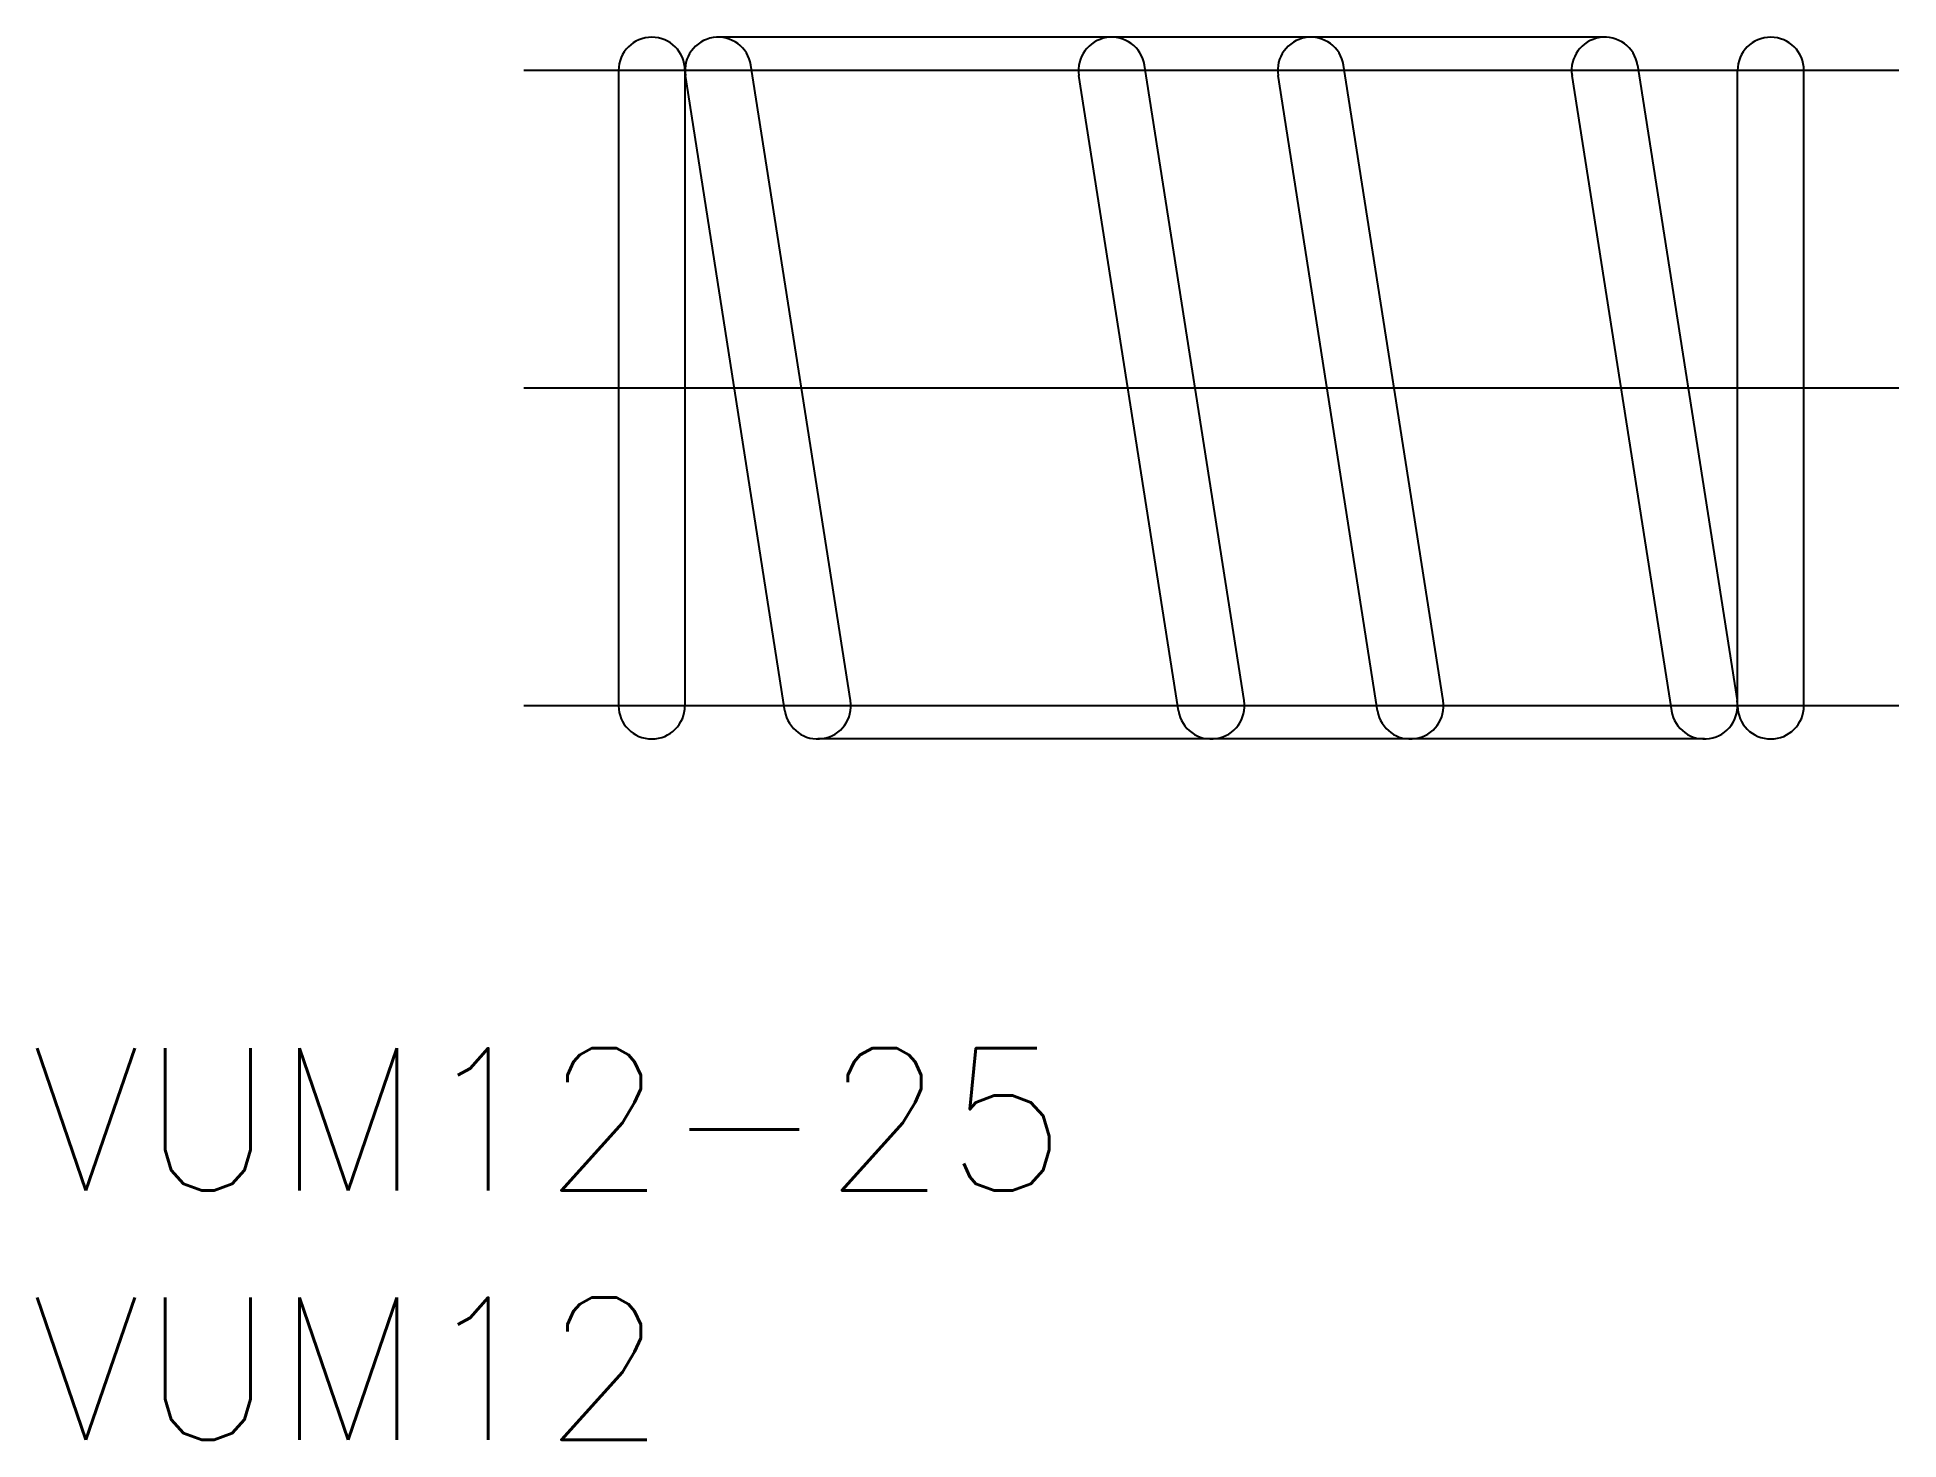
# Model space of a CAD drawing. Extents: x -12.3 to 27, y -22.2 to 7.4.
import ezdxf

# ---------------------------------------------------------------- set-up
doc = ezdxf.new("R2010")
doc.units = 0
doc.linetypes.add('CENTER', pattern=[50.8, 31.75, -6.35, 6.35, -6.35])
doc.linetypes.add('PHANTOM', pattern=[63.5, 31.75, -6.35, 6.35, -6.35, 6.35, -6.35])
doc.layers.get('0').update_dxf_attribs({"linetype": 'CONTINUOUS'})
doc.layers.add('CENTER', color=1, linetype='CENTER')
doc.styles.get("Standard").update_dxf_attribs({"font": 'txt.shx', "height": 3, "bigfont": 'bigfont.shx'})

msp = doc.modelspace()

# ---------------------------------------------------------------- linework, layer by layer
at = {"color": 3, "linetype": 'PHANTOM'}
for p, q in [((20.8, 7.4), (2.1, 7.4)), ((13.192, -6.592), (11.092, 6.808)), ((17.392, -6.592), (15.292, 6.808)), ((11.808, -6.808), (9.708, 6.592)), ((16.008, -6.808), (13.908, 6.592)), ((22.9, -7.4), (4.2, -7.4))]:
    msp.add_line(p, q, dxfattribs=at)
at = {"color": 7, "linetype": 'CONTINUOUS'}
for p, q in [((0, 6.7), (0, -6.7)), ((1.4, 6.7), (1.4, -6.7)), ((4.892, -6.592), (2.792, 6.808)), ((21.492, 6.808), (23.592, -6.592)), ((23.6, -6.7), (23.6, 6.7)), ((25, -6.7), (25, 6.7)), ((3.508, -6.808), (1.408, 6.592)), ((20.108, 6.592), (22.208, -6.808))]:
    msp.add_line(p, q, dxfattribs=at)
for centre, start, end in [((0.7, 6.7), 0, 180), ((2.1, 6.7), 8.9067, 188.9067), ((20.8, 6.7), 8.9067, 188.9067), ((24.3, 6.7), 0, 180), ((4.2, -6.7), 188.9067, 8.9067), ((22.9, -6.7), 188.9067, 8.9067), ((0.7, -6.7), 180, 0), ((24.3, -6.7), 180, 0)]:
    msp.add_arc(centre, 0.7, start, end, dxfattribs=at)
at = {"color": 3, "linetype": 'PHANTOM'}
for centre, start, end in [((10.4, 6.7), 8.9067, 188.9067), ((14.6, 6.7), 8.9067, 188.9067), ((12.5, -6.7), 188.9067, 8.9067), ((16.7, -6.7), 188.9067, 8.9067)]:
    msp.add_arc(centre, 0.7, start, end, dxfattribs=at)
at = {"layer": 'CENTER', "color": 1, "linetype": 'CENTER'}
for p, q in [((27, 6.7), (-2, 6.7)), ((27, 0), (-2, 0)), ((27, -6.7), (-2, -6.7))]:
    msp.add_line(p, q, dxfattribs=at)

# ---------------------------------------------------------------- texts
at = {"color": 7, "linetype": 'CONTINUOUS'}
for s, p in [('VUM12-25', (-12.391, -16.922)), ('VUM12', (-12.391, -22.18))]:
    msp.add_text(s, height=3, dxfattribs=at).set_placement(p)

doc.saveas('drawing.dxf')
